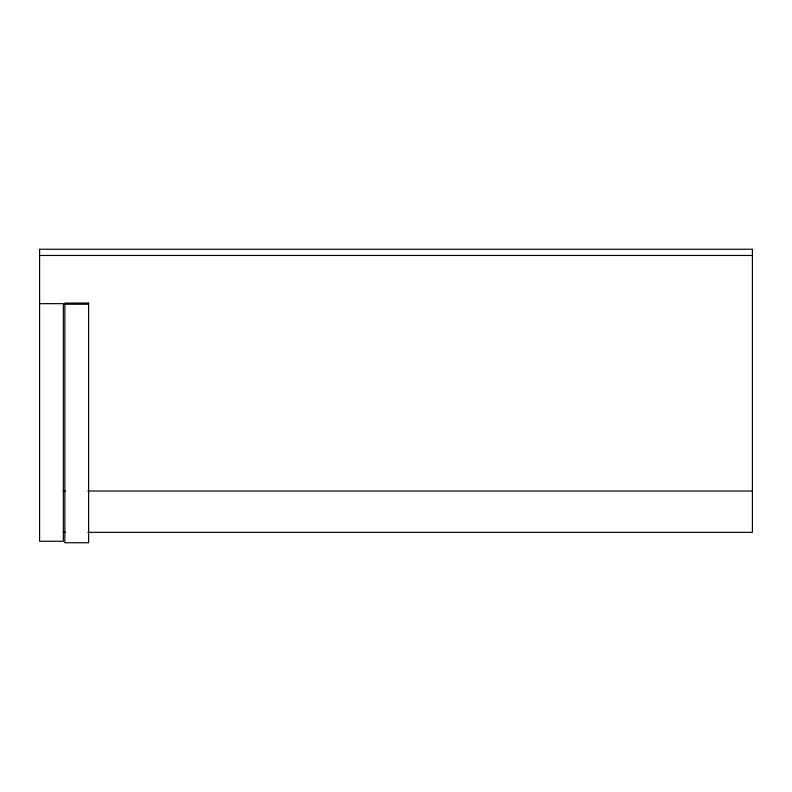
<?xml version="1.0" encoding="UTF-8"?>
<svg xmlns="http://www.w3.org/2000/svg" width="792" height="792" viewBox="0 0 792 792"><rect width="100%" height="100%" fill="white"/><g stroke="black" fill="none" stroke-linecap="round" stroke-linejoin="round"><path stroke-width="1.19" d="M39.6 255.46L752.4 255.46M39.6 303.653L63.36 303.653L63.36 541.253L39.6 541.253L39.6 249.252L752.4 249.252L752.4 532.343L87.862 532.343M64.845 304.237L88.605 304.237M63.112 491.02L65.588 491.02M87.862 491.02L752.4 491.02M63.112 532.343L65.588 532.343M88.605 303.069L64.845 303.069L64.845 542.748L88.605 542.748L88.605 303.069"/></g></svg>
